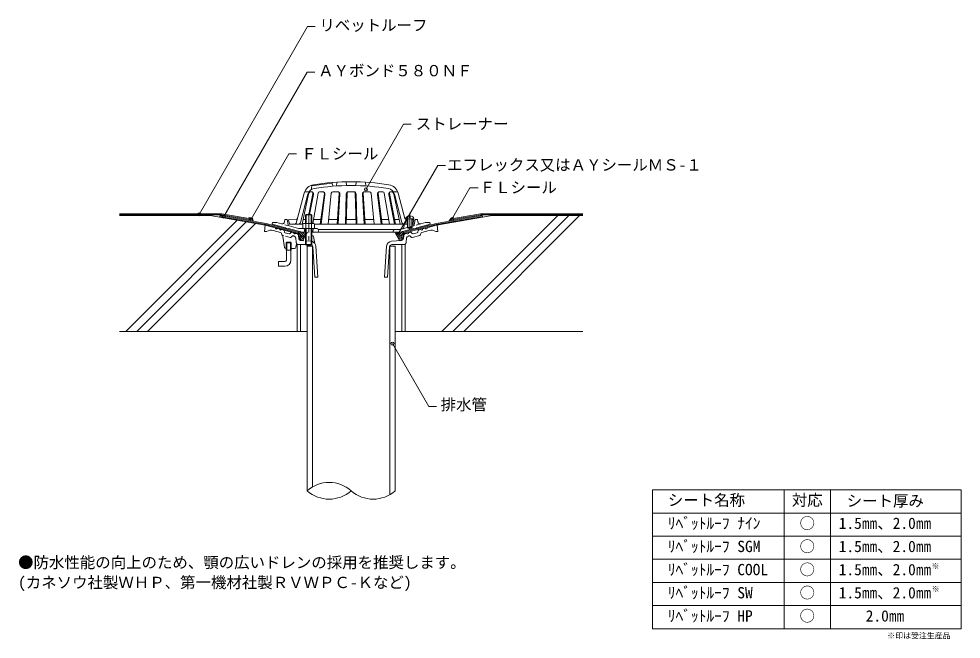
# Model space of a CAD drawing. Units: millimetres, scale not verified. Extents: x -516 to 705, y -497 to 306.
import ezdxf
from ezdxf.enums import TextEntityAlignment as Align

# ---------------------------------------------------------------- set-up
doc = ezdxf.new("R2010")
doc.units = ezdxf.units.MM
doc.header["$LTSCALE"] = 5
doc.linetypes.add('CHAIN1', pattern=[8, 5, -1, 1, -1])
doc.linetypes.add('DASHED1', pattern=[1.8, 1.2, -0.6])
for name, color, linetype, lineweight in [('0-0', 7, 'Continuous', 9), ('2-0', 7, 'Continuous', 9), ('E-0', 7, 'Continuous', 9)]:
    doc.layers.add(name, color=color, linetype=linetype, lineweight=lineweight)
doc.styles.add('ＭＳ ゴシック', font='')
doc.styles.get('ＭＳ ゴシック').set_extended_font_data('MS Gothic')

msp = doc.modelspace()

# ---------------------------------------------------------------- linework, layer by layer
at = {"layer": '0-0'}
for p, q in [((182.129, 51.208), (32.129, -98.792)), ((196.271, 51.208), (46.271, -98.792)), ((210.413, 51.208), (60.413, -98.792)), ((97.088, 51.208), (130.371, 51.208)), ((97.088, 51.208), (136.171, 51.208)), ((136.171, 51.208), (214.463, 51.208)), ((-233.589, 45.134), (-377.515, -98.792)), ((-221.56, 43.021), (-363.373, -98.792)), ((-209.531, 40.907), (-349.231, -98.792)), ((-142.537, -98.792), (-385.537, -98.792)), ((214.463, -98.792), (-28.537, -98.792))]:
    msp.add_line(p, q, dxfattribs=at)
for points in [[(-268.162, 51.208), (-307.246, 51.208), (-385.537, 51.208)], [(-268.162, 51.208), (-197.037, 38.712), (-156.566, 28.147)], [(97.088, 51.208), (24.963, 38.712), (13.107, 35.536)]]:
    msp.add_lwpolyline(points, dxfattribs=at)
at = {"layer": '2-0'}
for p, q in [((-282.536, 52.925), (-142.162, 296.059)), ((-142.162, 296.059), (-132.162, 296.059)), ((-250.469, 50.015), (-142.472, 237.072)), ((-142.472, 237.072), (-132.472, 237.072)), ((-215.059, 46.471), (-166.172, 131.145)), ((-166.172, 131.145), (-156.172, 131.145)), ((-136.537, 89.811), (-137.537, 90.3)), ((-136.537, 89.811), (-137.537, 84.664)), ((-110.537, 93.145), (-109.537, 94.231)), ((-110.537, 93.145), (-109.037, 89.255)), ((-103.537, 94.652), (-105.037, 89.547)), ((-91.037, 90.141), (-92.537, 95.111)), ((-80.037, 90.141), (-78.537, 95.111)), ((-67.537, 94.652), (-66.037, 89.547)), ((44.343, 46.019), (68.177, 87.302)), ((68.177, 87.302), (78.883, 87.302)), ((-156.748, 41.674), (-146.405, 80.276)), ((-151.373, 42.416), (-141.575, 78.982)), ((-140.728, 79.037), (-149.022, 40.192)), ((-140.063, 82.192), (-145.75, 82.192)), ((-135.263, 79.817), (-140.409, 52.836)), ((-134.472, 78.63), (-139.391, 52.836)), ((-137.418, 82.192), (-138.032, 82.192)), ((-128.454, 80.521), (-135.015, 41.19)), ((-122.42, 82.192), (-126.481, 82.192)), ((-120.304, 79.928), (-125.605, 40.192)), ((-119.447, 78.796), (-124.613, 40.06)), ((-111.241, 80.389), (-115.213, 40.192)), ((-103.221, 82.192), (-109.251, 82.192)), ((-101.164, 80.072), (-103.557, 40.192)), ((-100.226, 79.013), (-102.559, 40.132)), ((-91.943, 79.264), (-92.883, 40.216)), ((-90.919, 80.24), (-91.884, 40.192)), ((-88.944, 82.192), (-82.131, 82.192)), ((-80.156, 80.24), (-79.191, 40.192)), ((-79.132, 79.264), (-78.191, 40.216)), ((-70.848, 79.013), (-68.516, 40.132)), ((-69.91, 80.072), (-67.518, 40.192)), ((-67.854, 82.192), (-61.824, 82.192)), ((-59.833, 80.389), (-55.862, 40.192)), ((-51.628, 78.796), (-46.461, 40.06)), ((-50.77, 79.928), (-45.47, 40.192)), ((-48.655, 82.192), (-44.593, 82.192)), ((-42.62, 80.521), (-35.893, 40.192)), ((-36.603, 78.63), (-29.237, 40.005)), ((-35.812, 79.817), (-28.255, 40.192)), ((-33.656, 82.192), (-33.042, 82.192)), ((-30.347, 79.037), (-22.053, 40.192)), ((-19.702, 42.416), (-29.499, 78.982)), ((-15.916, 47.606), (-24.67, 80.276)), ((-253.302, 53.708), (-385.537, 53.708)), ((-253.431, 52.208), (-385.537, 52.208)), ((-255.32, 51.52), (-195.499, 41.156)), ((-253.431, 52.208), (-215.734, 45.677)), ((-136.537, 52.159), (-144.537, 52.159)), ((-143.861, 41.192), (-143.861, 52.836)), ((-137.214, 41.192), (-137.214, 52.836)), ((-136.537, 41.192), (-136.537, 52.159)), ((-10.037, 51.091), (-10.037, 48.209)), ((-9.037, 51.091), (-9.037, 48.209)), ((84.246, 51.52), (24.425, 41.156)), ((82.357, 52.208), (44.66, 45.677)), ((82.228, 53.708), (214.463, 53.708)), ((82.357, 52.208), (214.463, 52.208)), ((96.873, 53.708), (102.272, 53.708)), ((97.002, 52.208), (102.674, 52.208)), ((168.206, 52.208), (214.463, 52.208)), ((168.608, 53.708), (214.463, 53.708)), ((-214.718, 47.708), (-212.15, 44.041)), ((-198.037, 30.712), (-197.037, 38.712)), ((-196.037, 38.712), (-184.182, 35.536)), ((-195.822, 39.69), (-155.733, 28.949)), ((-195.499, 41.156), (-155.345, 30.398)), ((-188.037, 40.192), (-187.537, 42.192)), ((-181.978, 42.192), (-187.537, 42.192)), ((-175.772, 40.529), (-181.978, 42.192)), ((-172.03, 42.973), (-171.537, 46.192)), ((-168.537, 46.192), (-171.537, 46.192)), ((-168.537, 46.192), (-167.269, 39.426)), ((-156.999, 46.126), (-166.537, 45.692)), ((-166.537, 45.692), (-165.537, 40.192)), ((-153.988, 34.692), (-165.821, 37.863)), ((-148.037, 40.192), (-165.537, 40.192)), ((-148.037, 40.471), (-148.037, 34.692)), ((-144.537, 46.192), (-147.741, 46.192)), ((-146.161, 41.192), (-134.914, 41.192)), ((-144.285, 40.471), (-144.285, 34.692)), ((-136.79, 40.471), (-136.79, 34.692)), ((-124.804, 46.192), (-134.181, 46.192)), ((-133.037, 40.471), (-133.037, 34.692)), ((-12.537, 40.192), (-133.037, 40.192)), ((-103.197, 46.192), (-114.62, 46.192)), ((-91.739, 46.192), (-79.335, 46.192)), ((-67.878, 46.192), (-56.455, 46.192)), ((-46.27, 46.192), (-36.894, 46.192)), ((-29.399, 46.192), (-23.334, 46.192)), ((-17.314, 35.824), (-16.757, 38.955)), ((24.425, 41.156), (-15.73, 30.398)), ((24.747, 39.69), (-15.342, 28.949)), ((-12.537, 40.192), (-15.281, 40.192)), ((-15.037, 40.192), (-13.537, 46.101)), ((-14.787, 47.209), (-4.287, 47.209)), ((-14.347, 47.139), (-12.537, 47.057)), ((-14.075, 46.126), (-12.537, 46.056)), ((-12.537, 47.209), (-12.537, 35.709)), ((-12.037, 47.209), (-12.037, 35.209)), ((-10.037, 48.209), (-9.037, 48.209)), ((-7.037, 47.209), (-7.037, 35.209)), ((-6.537, 47.209), (-6.537, 35.709)), ((-6.537, 46.784), (-5.537, 46.739)), ((-6.537, 45.783), (-4.537, 45.692)), ((-6.537, 40.192), (-5.537, 40.192)), ((-4.907, 40.192), (-6.537, 40.192)), ((-5.537, 46.739), (-4.537, 45.692)), ((-4.537, 45.692), (-5.537, 40.192)), ((-3.433, 41.416), (-2.537, 46.192)), ((-2.537, 46.192), (0.463, 46.192)), ((0.956, 42.973), (0.463, 46.192)), ((4.698, 40.529), (10.904, 42.192)), ((10.904, 42.192), (16.463, 42.192)), ((16.963, 40.192), (16.463, 42.192)), ((24.963, 38.712), (25.963, 38.712)), ((26.963, 30.712), (25.963, 38.712)), ((43.644, 47.708), (41.076, 44.041)), ((-198.037, 30.712), (-195.037, 30.712)), ((-177.208, 29.526), (-186.395, 31.988)), ((-181.284, 34.759), (-178.386, 33.983)), ((-175.527, 26.828), (-175.766, 27.995)), ((-173.187, 32.59), (-175.488, 33.206)), ((-172.467, 31.824), (-172.104, 30.052)), ((-171.023, 28.904), (-166.052, 27.572)), ((-167.537, 34.182), (-166.537, 34.431)), ((-148.85, 29.692), (-166.537, 34.431)), ((-163.341, 29.379), (-164.541, 28.026)), ((-160.033, 29.065), (-162.334, 29.682)), ((-155.992, 27.982), (-157.136, 28.289)), ((-129.767, 34.692), (-153.988, 34.692)), ((-152.332, 21.772), (-152.798, 25.572)), ((-145.36, 23.81), (-152.117, 30.568)), ((-146.395, 22.017), (-151.779, 27.401)), ((-150.843, 21.955), (-151.309, 25.755)), ((-144.537, 29.692), (-148.85, 29.692)), ((-144.325, 25.603), (-148.414, 29.692)), ((-141.964, 29.692), (-148.218, 18.86)), ((-148.037, 34.692), (-133.037, 34.692)), ((-144.537, 25.212), (-146.746, 25.212)), ((-146.537, 34.692), (-145.537, 29.692)), ((-143.289, 27.396), (-145.585, 29.692)), ((-144.537, 34.692), (-144.537, 13.512)), ((-143.861, 34.692), (-143.861, 12.836)), ((-142.254, 29.19), (-142.757, 29.692)), ((-137.214, 34.692), (-137.214, 12.836)), ((-136.537, 34.692), (-136.537, 13.512)), ((-136.537, 29.692), (-22.224, 29.692)), ((-135.36, 25.212), (-136.537, 25.212)), ((-134.537, 34.692), (-135.537, 29.692)), ((-128.296, 33.486), (-127.537, 29.692)), ((-128.237, 33.192), (-22.685, 33.192)), ((-30.744, 32.467), (-31.537, 29.692)), ((-29.111, 29.692), (-22.857, 18.86)), ((-28.821, 29.19), (-28.318, 29.692)), ((-27.785, 27.396), (-25.49, 29.692)), ((-26.75, 25.603), (-22.661, 29.692)), ((-25.715, 23.81), (-18.957, 30.568)), ((-24.68, 22.017), (-19.295, 27.401)), ((-18.766, 34.242), (-22.685, 33.192)), ((-22.224, 29.692), (-4.537, 34.431)), ((-20.232, 21.955), (-19.765, 25.755)), ((-18.743, 21.772), (-18.276, 25.572)), ((-17.751, 21.65), (-17.284, 25.45)), ((-15.083, 27.982), (-13.939, 28.289)), ((-12.537, 35.709), (-6.537, 35.709)), ((-12.537, 35.709), (-12.037, 35.209)), ((-12.037, 35.209), (-7.037, 35.209)), ((-11.441, 24.817), (-10.69, 25.018)), ((-11.041, 29.065), (-8.74, 29.682)), ((-7.733, 29.379), (-6.533, 28.026)), ((-6.537, 35.709), (-7.037, 35.209)), ((-6.375, 23.068), (3.371, 25.68)), ((-0.052, 28.904), (-5.023, 27.572)), ((-3.537, 34.182), (-4.537, 34.431)), ((-3.537, 34.182), (-1.537, 34.718)), ((1.392, 31.824), (1.029, 30.052)), ((2.113, 32.59), (4.414, 33.206)), ((4.452, 26.828), (4.691, 27.995)), ((6.133, 29.526), (15.321, 31.988)), ((10.209, 34.759), (7.311, 33.983)), ((26.963, 30.712), (23.963, 30.712)), ((-171.727, 9.992), (-173.866, 24.413)), ((-168.897, 16.712), (-169.712, 15.912)), ((-163.362, 15.912), (-169.712, 15.912)), ((-169.712, 6.712), (-169.712, 15.912)), ((-164.177, 16.712), (-168.897, 16.712)), ((-168.897, 6.712), (-168.897, 16.712)), ((-163.362, 15.912), (-164.177, 16.712)), ((-164.177, 6.712), (-164.177, 16.712)), ((-163.362, 6.712), (-163.362, 15.912)), ((-156.698, 12.908), (-157.296, 9.918)), ((-138.331, 13.712), (-155.718, 13.712)), ((-155.537, 13.712), (-155.537, -98.792)), ((-152.332, 21.772), (-150.843, 21.955)), ((-148.945, 18.91), (-151.864, 21.829)), ((-149.037, 23.712), (-151.385, 23.712)), ((-147.43, 20.224), (-151.078, 23.872)), ((-151.037, 13.712), (-151.037, -98.792)), ((-134.379, 24.405), (-132.537, 15.035)), ((-33.201, 18.136), (-20.519, 19.023)), ((-32.744, 13.712), (-15.537, 13.712)), ((-23.644, 20.224), (-19.996, 23.872)), ((-22.129, 18.91), (-19.21, 21.829)), ((-18.743, 21.772), (-20.232, 21.955)), ((-20.037, 13.712), (-20.037, -98.792)), ((-15.537, 13.712), (-15.537, -98.792)), ((-14.372, 16.347), (-13.643, 22.284)), ((-7.886, 23.522), (-8.676, 24.413)), ((-170.243, 8.712), (-169.712, 8.712)), ((-163.362, 6.712), (-169.712, 6.712)), ((-169.537, -6.288), (-169.537, 6.712)), ((-163.537, -6.288), (-163.537, 6.712)), ((-163.362, 8.712), (-158.767, 8.712)), ((-135.537, 11.75), (-142.537, 11.75)), ((-142.537, 11.75), (-142.537, -305.175)), ((-135.537, 11.75), (-135.537, -300.126)), ((-135.338, 10.926), (-132.537, -28.288)), ((-131.38, 11.652), (-128.527, -28.288)), ((-39.695, 11.652), (-42.548, -28.288)), ((-35.736, 10.926), (-38.537, -28.288)), ((-35.537, 11.75), (-28.537, 11.75)), ((-35.537, 11.75), (-35.537, -310.224)), ((-28.537, 11.75), (-28.537, -305.175)), ((-179.537, -8.287), (-179.537, -14.288)), ((-171.537, -8.287), (-179.537, -8.287)), ((-171.537, -14.288), (-179.537, -14.288)), ((-132.537, -28.288), (-128.527, -28.288)), ((-42.548, -28.288), (-38.537, -28.288))]:
    msp.add_line(p, q, dxfattribs=at)
at = {"layer": '2-0', "linetype": 'DASHED1'}
for p, q in [((-31.012, 82.192), (-25.325, 82.192)), ((-165.821, 37.863), (-175.772, 40.529)), ((-18.766, 34.242), (4.698, 40.529)), ((-3.433, 41.416), (-3.805, 39.426)), ((-164.699, 23.068), (-174.446, 25.68)), ((-159.633, 24.817), (-160.385, 25.018)), ((-153.324, 21.65), (-153.791, 25.45)), ((-163.189, 23.522), (-162.399, 24.413)), ((-156.703, 16.347), (-157.432, 22.284)), ((-137.874, 18.136), (-150.556, 19.023))]:
    msp.add_line(p, q, dxfattribs=at)
at = {"layer": '2-0', "linetype": 'CHAIN1'}
for p, q in [((-140.537, 54.499), (-140.537, 11.13)), ((-9.537, 54.94), (-9.537, 33.296))]:
    msp.add_line(p, q, dxfattribs=at)
at = {"layer": '2-0'}
for points in [[(-66.479, 85.25), (-17.593, 169.924), (-7.593, 169.924)], [(-24.995, 26.71), (26.549, 115.988), (36.549, 115.988)], [(-255.32, 51.52), (-255.58, 50.043), (-195.822, 39.69)], [(-253.302, 53.708), (-215.475, 47.154), (-215.734, 45.677)], [(-144.537, 41.192), (-144.537, 52.159), (-143.861, 52.836), (-137.214, 52.836), (-136.537, 52.159)], [(84.246, 51.52), (84.505, 50.043), (24.747, 39.69)], [(82.228, 53.708), (44.4, 47.154), (44.66, 45.677)], [(-167.537, 34.182), (-169.537, 34.718), (-170.537, 35.503), (-188.037, 40.192)], [(-1.537, 34.718), (-0.537, 35.503), (16.963, 40.192)], [(-31.93, -114.605), (15.163, -196.172), (25.163, -196.172)]]:
    msp.add_lwpolyline(points, dxfattribs=at)
msp.add_lwpolyline([(-136.537, 13.512), (-144.537, 13.512), (-143.861, 12.836), (-137.214, 12.836)], close=True, dxfattribs=at)
for centre in [(-66.479, 85.25), (-282.536, 52.925), (-250.469, 50.015), (-215.059, 46.471), (45.13, 46.4), (-24.995, 26.71), (-31.93, -114.605)]:
    msp.add_circle(centre, 2, dxfattribs=at)
for centre, radius, start, end in [((-131.916, 76.393), 15, 99.36545, 164.99997), ((-131.916, 76.393), 10, 99.36548, 165.00003), ((-85.537, -204.808), 299, 94.79622, 99.82088), ((-85.537, -204.808), 300, 80.63452, 99.36548), ((-85.537, -204.808), 295, 80.63451, 99.36549), ((-39.159, 76.393), 10, 14.99997, 80.63452), ((-39.159, 76.393), 15, 15.00003, 80.63454), ((-131.916, 76.393), 9.2, 148.15469, 163.29872), ((-138.032, 80.192), 2, 90, 148.15489), ((-137.418, 79.192), 3, 349.20314, 90), ((-137.228, 80.192), 2, 349.20326, 90), ((-126.481, 80.192), 2, 90, 170.52982), ((-122.42, 79.192), 3, 352.40236, 90), ((-122.287, 80.192), 2, 352.40178, 90), ((-109.251, 80.192), 2, 90, 174.35754), ((-103.221, 79.192), 3, 356.56708, 90), ((-103.161, 80.192), 2, 356.56673, 90), ((-88.944, 79.192), 3, 90, 178.61995), ((-88.919, 80.192), 2, 90, 178.61972), ((-82.155, 80.192), 2, 1.37921, 90), ((-82.131, 79.192), 3, 1.38005, 90), ((-67.854, 79.192), 3, 90, 183.43292), ((-67.914, 80.192), 2, 90, 183.43327), ((-61.824, 80.192), 2, 5.64246, 90), ((-48.655, 79.192), 3, 90, 187.59764), ((-48.788, 80.192), 2, 90, 187.59822), ((-44.593, 80.192), 2, 9.47018, 90), ((-33.656, 79.192), 3, 90, 190.79686), ((-33.847, 80.192), 2, 90, 190.79674), ((-33.042, 80.192), 2, 31.84511, 90), ((-39.159, 76.393), 9.2, 16.70128, 31.84531), ((-216.896, 45.832), 2.875, 40.7383, 137.65236), ((-174.996, 43.427), 3, 254.99973, 351.29286), ((-165.303, 39.795), 2, 190.61488, 255.0005), ((-158.68, 42.192), 2, 270, 344.99998), ((-157.09, 48.124), 2, 272.6017, 345.00023), ((-154.271, 43.192), 3, 270, 345.00027), ((-146.161, 38.392), 2.8, 47.92557, 132.07463), ((-140.537, 31.103), 10.089, 68.19786, 111.80214), ((-134.914, 38.392), 2.8, 47.92572, 132.07428), ((-16.804, 43.192), 3, 194.99973, 270), ((-15.281, 38.692), 1.5, 90, 169.91187), ((-14.256, 49.137), 2, 195.00081, 267.3983), ((-13.984, 48.124), 2, 194.99977, 267.3983), ((-4.907, 41.692), 1.5, 270, 349.38435), ((3.921, 43.427), 3, 188.70712, 285.00027), ((45.822, 45.832), 2.875, 42.34764, 139.2617), ((-189.242, 21.362), 11, 74.99997, 121.79021), ((-182.571, 35.751), 1.625, 187.61929, 322.3797), ((-176.775, 34.198), 1.625, 187.62059, 322.37891), ((-177.725, 27.594), 2, 11.56621, 75.0005), ((-174.058, 27.129), 1.5, 191.56628, 239.30832), ((-175.844, 24.119), 2, 8.43475, 59.30959), ((-173.446, 31.624), 1, 11.56641, 75.00078), ((-170.634, 30.353), 1.5, 191.5649, 254.99991), ((-165.664, 29.021), 1.5, 254.99991, 318.43558), ((-162.593, 28.716), 1, 75.00023, 138.43498), ((-158.423, 29.281), 1.625, 187.62059, 322.38074), ((-156.768, 25.084), 3, 11.83266, 75.00041), ((-156.768, 25.084), 4.001, 6.99973, 75.00041), ((-156.768, 25.084), 5.501, 6.99973, 75.00041), ((-151.385, 26.212), 2.5, 191.83293, 270), ((-149.037, 26.212), 2.5, 270, 336.42221), ((-135.36, 24.212), 1, 11.11934, 90), ((-129.767, 33.192), 1.5, 11.31021, 90), ((-29.783, 32.192), 1, 90, 164.05402), ((-14.306, 25.084), 5.501, 104.99959, 173.00027), ((-19.284, 36.174), 2, 284.9995, 349.91257), ((-14.306, 25.084), 4.001, 104.99959, 173.00027), ((-14.306, 25.084), 3, 104.99959, 173.00027), ((-12.652, 29.281), 1.625, 217.61926, 352.37941), ((-10.665, 21.919), 3, 105.00009, 172.99992), ((-10.172, 23.086), 2, 41.56493, 105.00024), ((-8.482, 28.716), 1, 41.56502, 104.99977), ((-5.411, 29.021), 1.5, 221.56442, 285.00009), ((-0.44, 30.353), 1.5, 285.00009, 348.4351), ((2.372, 31.624), 1, 104.99922, 168.43358), ((2.983, 27.129), 1.5, 285.00009, 348.43372), ((5.701, 34.198), 1.625, 217.62109, 352.37941), ((6.651, 27.594), 2, 104.9995, 168.43379), ((11.496, 35.751), 1.625, 217.6203, 352.38071), ((18.168, 21.362), 11, 58.20979, 105.00003), ((-155.718, 12.712), 1, 90, 168.69006), ((-138.331, 10.712), 3, 4.08546, 90), ((-138.362, 11.153), 7, 4.0856, 33.68298), ((-32.712, 11.153), 7, 94.00002, 175.9144), ((-32.744, 10.712), 3, 90, 175.91454), ((-20.728, 22.016), 3, 273.99983, 352.99992), ((-17.349, 16.712), 3, 270, 352.99992), ((-6.763, 24.517), 1.5, 221.56349, 284.99872), ((-170.243, 10.212), 1.5, 188.43515, 270), ((-158.767, 10.212), 1.5, 270, 348.68979), ((-171.537, -6.288), 2, 270, 0), ((-171.537, -6.288), 8, 270, 0), ((-114.037, -337.311), 42.953, 48.43168, 131.56832), ((-114.037, -273.039), 42.953, 228.43168, 311.56832), ((-57.037, -273.039), 42.953, 228.43168, 311.56832)]:
    msp.add_arc(centre, radius, start, end, dxfattribs=at)
at = {"layer": '2-0', "linetype": 'DASHED1'}
for centre, radius, start, end in [((-5.771, 39.795), 2, 284.9995, 349.38512), ((-174.058, 27.129), 1.5, 239.30832, 255.00128), ((-160.902, 23.086), 2, 74.99976, 138.43507), ((-160.41, 21.919), 3, 7.00008, 74.99991), ((-156.768, 25.084), 3, 6.99973, 11.83266), ((-164.311, 24.517), 1.5, 255.00128, 318.43651), ((-153.725, 16.712), 3, 187.00008, 270), ((-150.347, 22.016), 3, 187.00008, 266.00017), ((-138.362, 11.153), 7, 33.68298, 85.99998)]:
    msp.add_arc(centre, radius, start, end, dxfattribs=at)
at = {"layer": '2-0'}
for start_param, end_param in [(1.66618437, 3.14159265), (6.28318531, 7.7585936)]:
    msp.add_ellipse((-9.537, 47.209), major_axis=(5.25, 0), ratio=0.7428, start_param=start_param, end_param=end_param, dxfattribs=at)
at = {"layer": 'E-0'}
for p, q in [((304.806, -303.968), (304.806, -483.968)), ((304.806, -303.968), (704.806, -303.968)), ((475.41, -303.968), (475.41, -483.968)), ((535.41, -483.968), (535.41, -303.968)), ((704.806, -303.968), (704.806, -483.968)), ((304.806, -333.968), (704.806, -333.968)), ((304.806, -363.968), (704.806, -363.968)), ((304.806, -393.968), (704.806, -393.968)), ((304.806, -423.968), (704.806, -423.968)), ((304.806, -453.968), (704.806, -453.968)), ((304.806, -483.968), (704.806, -483.968))]:
    msp.add_line(p, q, dxfattribs=at)

# ---------------------------------------------------------------- texts
at = {"layer": '0-0', "style": 'ＭＳ ゴシック'}
for s, p in [('リベットルーフ', (-126.698, 286.276)), ('ＡＹボンド５８０ＮＦ', (-128.306, 227.337)), ('ストレーナー', (-1.733, 158.468)), ('ＦＬシール', (-150.313, 119.689)), ('エフレックス又はＡＹシールＭＳ-１', (38.82, 105.285)), ('ＦＬシール', (80.942, 76.041)), ('排水管', (30.362, -205.258))]:
    msp.add_text(s, height=14.66, dxfattribs=at).set_placement(p, align=Align.BOTTOM_LEFT)
at = {"layer": '2-0', "style": 'ＭＳ ゴシック'}
for s, p in [('●防水性能の向上のため、顎の広いドレンの採用を推奨します。', (-517.119, -409.715)), ('(カネソウ社製ＷＨＰ、第一機材社製ＲＶＷＰＣ-Ｋなど)', (-517.119, -435.646))]:
    msp.add_text(s, height=14.66, dxfattribs=at).set_placement(p, align=Align.BOTTOM_LEFT)
at = {"layer": 'E-0', "style": 'ＭＳ ゴシック'}
for s, height, p in [('シート名称', 14.66, (324.806, -328.968)), ('対応', 14.66, (485.41, -328.968)), ('シート厚み', 14.66, (556.536, -329.905)), ('ﾘﾍﾞｯﾄﾙｰﾌ ﾅｲﾝ', 14.66, (324.806, -358.968)), ('○', 14.66, (495.41, -358.968)), ('1.5㎜、2.0㎜', 14.66, (546.182, -358.968)), ('ﾘﾍﾞｯﾄﾙｰﾌ SGM', 14.66, (324.806, -388.968)), ('○', 14.66, (495.41, -388.968)), ('1.5㎜、2.0㎜', 14.66, (546.182, -388.968)), ('ﾘﾍﾞｯﾄﾙｰﾌ COOL', 14.66, (324.806, -418.968)), ('○', 14.66, (495.41, -418.968)), ('1.5㎜、2.0㎜', 14.66, (546.182, -418.968)), ('※', 7.331, (666.384, -408.584)), ('ﾘﾍﾞｯﾄﾙｰﾌ SW', 14.66, (324.806, -448.968)), ('○', 14.66, (495.41, -448.968)), ('1.5㎜、2.0㎜', 14.66, (546.182, -448.968)), ('※', 7.331, (666.63, -438.224)), ('ﾘﾍﾞｯﾄﾙｰﾌ HP', 14.66, (324.806, -478.968)), ('○', 14.66, (495.41, -478.968)), ('2.0㎜', 14.66, (581.182, -478.968)), ('※印は受注生産品', 7.331, (609.011, -498.765))]:
    msp.add_text(s, height=height, dxfattribs=at).set_placement(p, align=Align.BOTTOM_LEFT)

doc.saveas('drawing.dxf')
